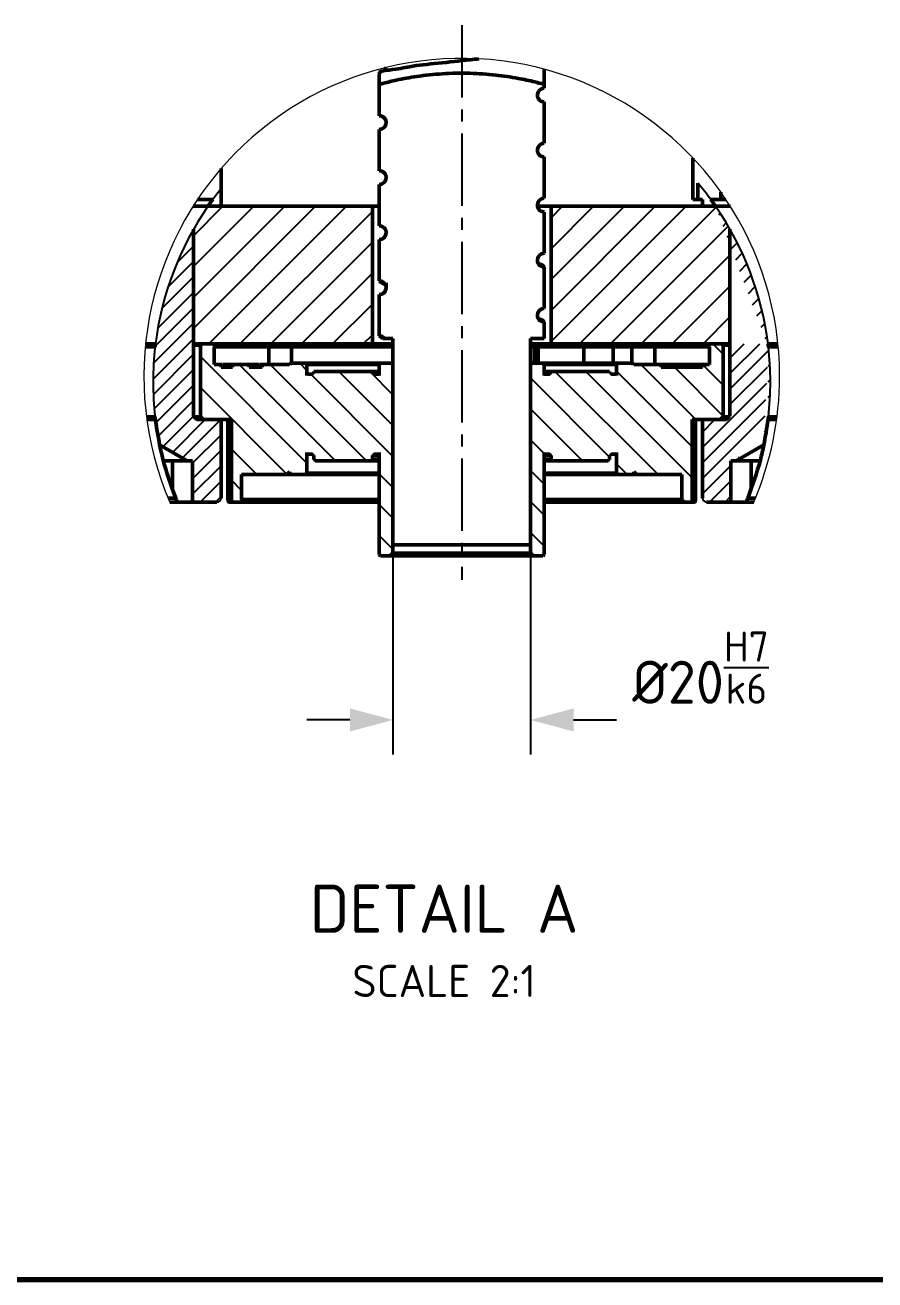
# Model space of a CAD drawing. Header units: millimetres. Extents: x 55 to 11032, y -227 to 3957.
# Drawn here: x 2139.4 to 2263, y 1688 to 1870.3 of the extents above; entities that cross this region are included whole.
import ezdxf

# ---------------------------------------------------------------- set-up
doc = ezdxf.new("R2010")
doc.units = ezdxf.units.MM
doc.header["$LTSCALE"] = 0.7
doc.header["$PDMODE"] = 35
doc.header["$PDSIZE"] = -4
doc.linetypes.add('CENTER2', pattern=[1.125, 0.75, -0.125, 0.125, -0.125])
doc.layers.get('0').update_dxf_attribs({"color": 255})
for name, color, linetype, lineweight in [('AM_5', 10, 'Continuous', 25), ('CON', 7, 'Continuous', 50), ('DIM', 94, 'Continuous', 25), ('KHUNGBV', 5, 'Continuous', 70)]:
    doc.layers.add(name, color=color, linetype=linetype, lineweight=lineweight)
doc.styles.add('TCVN-7284', font='tcvn+7284-2003r.ttf')
doc.dimstyles.new('TCVN_ISO-25_RadiusDia', dxfattribs={"dimtxt": 2.5, "dimasz": 2.5, "dimexe": 2, "dimexo": 0, "dimgap": 1, "dimtad": 1, "dimtoh": 1, "dimtxsty": 'TCVN-7284', "dimblk": 'Arrow', "dimcen": 0, "dimclrd": 256, "dimclre": 256, "dimclrt": 256, "dimadec": 0, "dimazin": 0, "dimtfac": 1, "dimtofl": 0, "dimtmove": 1, "dimatfit": 0, "dimldrblk": 'Arrow', "dimfxl": 1, "dimlwd": -1, "dimlwe": -1, "dimarcsym": 0})
pattern_1 = [(45, (-219.6599656434141, 1472.981467478594), (-1.122532015133644, 1.122532015133644), [])]

# ---------------------------------------------------------------- blocks, each defined once
blk = doc.blocks.new('dfhjd')
at = {"layer": 'KHUNGBV', "color": 9, "ltscale": 5}
blk.add_line((7718.436267784637, 2639.714285522376), (6559.436267784637, 2639.714285522376), dxfattribs=at)
blk = doc.blocks.new('Arrow')
at = {"layer": 'DIM'}
blk.add_solid([(-1, 0.2679491924311264), (-1, -0.2679491924311151), (0, 0)], dxfattribs=at)
blk = doc.blocks.new('*D771')
at = {"layer": 'Defpoints', "color": 0, "ltscale": 0.2, "transparency": 16777216}
for p in [(2192.90166046317, 1794.808800865703), (2212.901660947458, 1794.808800865703), (2212.901660947458, 1769.360956755628)]:
    blk.add_point(p, dxfattribs=at)
at = {"layer": 'DIM', "ltscale": 0.2, "transparency": 16777216}
for p, q in [((2192.90166046317, 1794.808800865703), (2192.90166046317, 1764.360956755628)), ((2212.901660947458, 1794.808800865703), (2212.901660947458, 1764.360956755628)), ((2186.65166046317, 1769.360956755628), (2180.40166046317, 1769.360956755628)), ((2219.151660947458, 1769.360956755628), (2225.401660947458, 1769.360956755628))]:
    blk.add_line(p, q, dxfattribs=at)
at = {"layer": 'DIM', "ltscale": 0.2, "transparency": 16777216, "xscale": 6.25, "yscale": 6.25, "zscale": 6.25}
blk.add_blockref('Arrow', (2192.90166046317, 1769.360956755628), dxfattribs=at)
at = {"layer": 'DIM', "ltscale": 0.2, "transparency": 16777216, "xscale": 6.25, "yscale": 6.25, "zscale": 6.25, "rotation": 180}
blk.add_blockref('Arrow', (2212.901660947458, 1769.360956755628), dxfattribs=at)
at = {"layer": 'DIM', "ltscale": 0.2, "transparency": 16777216, "insert": (2237.620410947458, 1776.965123422294), "char_height": 6.25, "attachment_point": 5, "style": 'TCVN-7284'}
blk.add_mtext('%%c20{\\H0.7x;\\SH7/k6;}', dxfattribs=at)
blk = doc.blocks.new('*U833')
at = {"layer": 'AM_5', "color": 0, "linetype": 'CENTER2', "ltscale": 20, "transparency": 16777216}
blk.add_line((0, 36.33976163933744), (0, -44.28598889448062), dxfattribs=at)

msp = doc.modelspace()

# ---------------------------------------------------------------- hatches: boundary and pattern name
h = msp.add_hatch()
h.set_pattern_fill('ANSI31', color=256)
h.set_pattern_definition([(45, (31.79039854167195, 1463.259402605847), (-2.245064030267288, 2.245064030267288), [])])
h.paths.add_polyline_path([(2189.901660669924, 1824.008788515621), (2189.901660669924, 1844.008799244457), (2165.992015747682, 1844.008799244457, 0.02189043206382208), (2163.901660366313, 1840.683821074829), (2163.901660366313, 1824.008788515621)])
h.paths.add_polyline_path([(2215.901661439196, 1844.008799244457), (2215.901661439196, 1824.008788515621), (2241.901661975638, 1824.008788515621), (2241.901661975638, 1840.683817365468, 0.02189043947408267), (2239.811304731623, 1844.008799244457)])
h = msp.add_hatch()
h.set_pattern_fill('ANSI31', color=256, scale=0.5)
h.set_pattern_definition(pattern_1)
edge = h.paths.add_edge_path()
edge.add_line((2241.901661975638, 1840.683813740307), (2241.901661975638, 1824.008788515621))
edge.add_arc((2202.90168828887, 1818.484800574626), 44.8753194311605, 7.070835541071244, 34.66490720654257)
edge.add_spline(control_points=[(2247.483510298983, 1823.608811546856), (2247.478834001854, 1823.649226280601), (2247.46992727609, 1823.726202345287), (2247.4573139331, 1823.832093284411), (2247.446997960672, 1823.917253193621), (2247.440073366544, 1823.973614286176), (2247.436677870935, 1824.001039995936), (2247.435718549744, 1824.008788515621)], knot_values=[0, 0, 0, 0, 0.3029939812751199, 0.5770985514624857, 0.7941894110816983, 0.9418528302944248, 1, 1, 1, 1], degree=3, periodic=0)
edge.add_arc((2202.901436052055, 1818.484781657355), 44.8755727146412, 353.5052239926261, 366.5565070410307)
edge.add_line((2241.901661975638, 1813.508804489666), (2241.901661975638, 1840.683813740307))
edge.add_arc((2241.401655137447, 1813.508817765301), 0.5000068383676789, 270.0006674766566, 359.998478745059)
edge.add_line((2237.901661319987, 1813.008810926967), (2241.401660962359, 1813.008810926967))
edge.add_line((2237.901661319987, 1801.608796764904), (2237.901661319987, 1813.008810926967))
edge.add_spline(control_points=[(2246.8121351129, 1809.315000716525), (2247.053458528166, 1810.538070164768), (2247.247552007388, 1811.773440545868), (2247.441645486609, 1813.008810926967)], knot_values=[0.6830263977453289, 0.6830263977453289, 0.6830263977453289, 0.6830263977453289, 1, 1, 1, 1], degree=3, periodic=0)
edge.add_spline(control_points=[(2247.441645486609, 1813.008810926967), (2247.4426562082, 1813.017026290711), (2247.446715694147, 1813.050022670697), (2247.455093947244, 1813.119098990586), (2247.467188623396, 1813.220240474194), (2247.478915105568, 1813.320569974729), (2247.486264438851, 1813.384825982772), (2247.489005102173, 1813.408787895733)], knot_values=[0, 0, 0, 0, 0.0616524741845849, 0.2476224460538092, 0.5182767732971815, 0.8203590546504901, 1, 1, 1, 1], degree=3, periodic=0)
edge.add_line((2242.817662431256, 1807.00879876762), (2246.832612676875, 1809.326823402935))
edge.add_line((2242.031164242283, 1807.00879876762), (2242.817662431256, 1807.00879876762))
edge.add_line((2242.031164242283, 1807.00879876762), (2242.031164242283, 1801.008786608272))
edge.add_line((2242.031164242283, 1801.008786608272), (2238.501660300748, 1801.008786608272))
edge.add_arc((2238.501677157327, 1801.608802445402), 0.6000158373668392, 180.0005424333405, 269.9983903577307)
h = msp.add_hatch()
h.set_pattern_fill('ANSI31', color=256, scale=0.5)
h.set_pattern_definition(pattern_1)
edge = h.paths.add_edge_path()
edge.add_arc((2202.901603639879, 1818.484815606232), 44.87528739892539, 150.3512041976304, 172.929178725043)
edge.add_spline(control_points=[(2158.367603792206, 1824.008788515621), (2158.366585878502, 1824.000573121232), (2158.362499890074, 1823.967595859754), (2158.35403966591, 1823.898560932416), (2158.341854314203, 1823.797487556301), (2158.330007782888, 1823.697139136887), (2158.32258466642, 1823.632843045333), (2158.319810180322, 1823.608811546856)], knot_values=[0, 0, 0, 0, 0.06165142368612423, 0.247473830612394, 0.517978775879334, 0.8198383131227432, 1, 1, 1, 1], degree=3, periodic=0)
edge.add_arc((2202.901885355784, 1818.484789799073), 44.87557270745658, 173.4435034214543, 186.4947864706359)
edge.add_spline(control_points=[(2158.314317239777, 1813.408787895733), (2158.318951272103, 1813.368373255319), (2158.327777465255, 1813.291397654507), (2158.340272497613, 1813.185496239666), (2158.350499951889, 1813.100316902371), (2158.357353781827, 1813.043954624381), (2158.360724694781, 1813.016539543644), (2158.361674992696, 1813.008810926967)], knot_values=[0, 0, 0, 0, 0.3029958464963357, 0.5770999590557725, 0.7942642181205833, 0.9420007911005143, 1, 1, 1, 1], degree=3, periodic=0)
edge.add_spline(control_points=[(2158.361674992696, 1813.008810926967), (2158.554819622777, 1811.7737341124), (2158.747964252857, 1810.538657297833), (2158.989335894147, 1809.316068511152)], knot_values=[0, 0, 0, 0, 0.3168846186463718, 0.3168846186463718, 0.3168846186463718, 0.3168846186463718], degree=3, periodic=0)
edge.add_line((2158.989335894151, 1809.316068511132), (2162.985659910695, 1807.00879876762))
edge.add_line((2162.985659910695, 1807.00879876762), (2163.772158099667, 1807.00879876762))
edge.add_line((2163.772158099667, 1807.00879876762), (2163.772158099667, 1801.008786608272))
edge.add_line((2163.772158099667, 1801.008786608272), (2167.301660178564, 1801.008786608272))
edge.add_arc((2167.301645184708, 1801.608802445367), 0.6000158372823367, 270.0014317699855, 360)
edge.add_line((2167.901661021991, 1801.608802445367), (2167.901661021964, 1813.008810926967))
edge.add_line((2167.901661021964, 1813.008810926967), (2165.301659850732, 1813.008810926967))
edge.add_line((2165.301659850732, 1813.008810926967), (2164.401664024667, 1813.00881092696))
edge.add_arc((2164.401664024667, 1813.508814585417), 0.5000036584565946, 180.0011568771552, 270, ccw=False)
edge.add_line((2163.901660366313, 1813.508804489685), (2163.901660366313, 1840.683821074829))
h = msp.add_hatch()
h.set_pattern_fill('ANSI31', color=256, angle=90)
h.set_pattern_definition([(135, (31.79039854167195, 1463.259402605847), (-2.245064030267288, -2.245064030267288), [])])
h.paths.add_polyline_path([(2192.90166046317, 1821.008797337108), (2192.701660802917, 1821.208800722652), (2191.10166049409, 1821.208800722652), (2190.901660601006, 1821.008797337108), (2190.901660601006, 1819.408800055089, 0.4142183374921292), (2190.701617571498, 1819.608803440624), (2190.101660563007, 1819.608803440624, -0.4142084478275023), (2189.901660669924, 1819.808741464226), (2189.901660669924, 1820.008810211712), (2181.401660440818, 1820.008810211712), (2181.401660440818, 1819.808806826168, -0.4142190161999105), (2181.201719488877, 1819.608803440624), (2180.601660400708, 1819.608803440624, 0.4142080962822187), (2180.401660742567, 1819.408764472645), (2180.401660742567, 1821.008797337108), (2180.201660616652, 1821.208800722652), (2178.1016604587, 1821.208800722652), (2177.960239125744, 1821.067388702923, -0.1989255117900897), (2177.818817793876, 1821.008797337108), (2173.901660142795, 1821.008797337108), (2173.901660142795, 1820.608790566021), (2172.002581654445, 1820.608790566021), (2172.002581654445, 1821.008797337108), (2169.594984276549, 1821.008797337108), (2169.594984276549, 1820.608790566021), (2167.901661021964, 1820.608790566021), (2167.901661021964, 1821.008797337108), (2166.901660858051, 1821.008797337108), (2166.901660858051, 1823.608811546832, 0.4142100417099323), (2166.501659674831, 1824.008788515621), (2165.101660190479, 1824.008788515621), (2164.901660530225, 1823.808785130077), (2164.901660530225, 1813.408787895733), (2165.301659850732, 1813.008810926967), (2169.40166033651, 1813.008810926967), (2169.40166033651, 1801.008786608272), (2170.501660330548, 1801.008786608272, 0.4142081068590813), (2170.901659651057, 1801.40886455445), (2170.901659651057, 1805.008794714504), (2177.501660546617, 1805.008794714504), (2177.901660798446, 1805.408801485592), (2177.901660798446, 1805.008794714504), (2180.201660616652, 1805.008794714504), (2180.401660742567, 1805.208798100048), (2180.401660742567, 1808.208789283672, 0.4142190284818068), (2180.601703443796, 1808.008785893017), (2181.201660780568, 1808.008785893017, -0.4142565595256209), (2181.401660440846, 1807.80881559038), (2181.401660440818, 1807.208802153164, 0.4142183359472527), (2181.60170426443, 1807.00879876762), (2189.701660544011, 1807.00879876762, 0.4142087888025038), (2189.901660669924, 1807.208839330948), (2189.901660669903, 1807.808815192964, -0.4141708064983426), (2190.101602180384, 1808.008785893017), (2190.70166047615, 1808.008785893017, 0.4142087872413858), (2190.901660601006, 1808.208825661181), (2190.901660601006, 1793.408806969219), (2191.10166049409, 1793.208803583675), (2192.501660677002, 1793.208803583675), (2192.90166046317, 1793.608810354763)])
h.paths.add_polyline_path([(2240.90165994908, 1823.808785130077), (2240.701660288827, 1824.008788515621), (2239.301651101128, 1824.008788515698, 0.4142241883730586), (2238.901659621255, 1823.608782524152), (2238.901659621255, 1821.008797337108), (2237.901661319987, 1821.008797337108), (2237.901661319987, 1820.608790566021), (2231.90166033651, 1820.608790566021), (2231.90166033651, 1821.008797337108), (2227.984523447285, 1821.008797337108, -0.1988764467761281), (2227.843125813215, 1821.06734610928), (2227.701660020606, 1821.208800722652), (2225.601661725299, 1821.208800722652), (2225.401662065045, 1821.008797337108), (2225.401662065045, 1819.408800055088, 0.4142190178911073), (2225.201613004499, 1819.608803440624), (2224.601659698742, 1819.608803440624, -0.414208106821982), (2224.401660038487, 1819.808747026308), (2224.401660038487, 1820.008810211712), (2215.901661439196, 1820.008810211712), (2215.901661439196, 1819.808806829194, -0.4142162945553301), (2215.70171599102, 1819.608803440624), (2215.101660935538, 1819.608803440624, 0.41420810677134), (2214.901661275283, 1819.408764467595), (2214.901661275283, 1821.008797337108), (2214.701659752385, 1821.208800722652), (2213.101660607711, 1821.208800722652), (2212.901660947458, 1821.008797337108), (2212.901660947458, 1794.808800865703), (2212.901660947458, 1793.608810354763), (2213.301660267965, 1793.208803583675), (2214.701659752385, 1793.208803583675), (2214.901661275283, 1793.408806969219), (2214.901661275283, 1808.208789278545, 0.4142190178910699), (2215.101703974406, 1808.008785893017), (2215.701659913867, 1808.008785893017, -0.4142546340522721), (2215.901661439196, 1807.808812411024), (2215.901661439196, 1807.208802153148, 0.4142190178910802), (2216.101704138319, 1807.00879876762), (2224.201660378236, 1807.00879876762, 0.4142081067488175), (2224.401660038487, 1807.208831379526), (2224.401660038487, 1807.808812411203, -0.4141752209708285), (2224.601607343984, 1808.008785893017), (2225.20166240479, 1808.008785893017, 0.4142081067771033), (2225.401662065045, 1808.208831227361), (2225.401662065045, 1805.208798100048), (2225.601661725299, 1805.008794714504), (2227.901659680859, 1805.008794714504), (2227.901659680859, 1805.408801485592), (2228.301659001366, 1805.008794714504), (2234.901658965603, 1805.008794714504), (2234.901658965603, 1801.408793375035, 0.4142162869479342), (2235.301753359882, 1801.008786608272), (2236.40166200544, 1801.008786608272), (2236.40166200544, 1813.008810926967), (2240.501660628573, 1813.008810926967), (2240.90165994908, 1813.408787895733)])

# ---------------------------------------------------------------- linework, layer by layer
at = {"color": 7, "linetype": 'Continuous', "lineweight": 25, "flags": 128}
for points in [[(2167.901661021964, 1846.570323754841), (2167.294246850864, 1845.796119023853), (2166.703955976621, 1845.008801271015)], [(2174.686966238872, 1824.008788515621), (2174.719060546116, 1824.001099516445), (2174.749920850948, 1823.978360344463), (2174.778361579732, 1823.94137566238), (2174.803290291087, 1823.891635586315), (2174.823748654083, 1823.831017662578), (2174.838951563791, 1823.761876274639), (2174.848312286989, 1823.686834026867), (2174.851473195807, 1823.608811546856)], [(2230.951849146144, 1823.608811546856), (2230.955008192317, 1823.686834026867), (2230.964369846837, 1823.761876274639), (2230.979572756545, 1823.831017662578), (2231.000032050864, 1823.891635586315), (2231.024957968251, 1823.94137566238), (2231.05340055968, 1823.978360344463), (2231.084260864512, 1824.001099516445), (2231.116354240433, 1824.008788515621)]]:
    msp.add_lwpolyline(points, dxfattribs=at)
at = {"color": 7, "linetype": 'Continuous', "lineweight": 18}
for centre, radius, start, end in [((2202.901660179395, 1819.303007745983), 46.21782625531971, 359.9999926419604, 203.3175047133005), ((2202.901742402345, 1819.302990500546), 46.21774403237036, 336.6824746317404, 1.402098097870122e-05)]:
    msp.add_arc(centre, radius, start, end, dxfattribs=at)
at = {"color": 7, "linetype": 'Continuous', "lineweight": 25}
for centre, radius, start, end in [((2202.901747990956, 1818.484760983343), 44.8752955902485, 36.23234124681695, 40.11180319229332), ((2202.901603639879, 1818.484815606232), 44.87528739892544, 145.3350878453374, 172.9291787250399), ((2202.90168828887, 1818.484800574626), 44.8753194311605, 7.070835541071244, 34.66490720654257), ((2166.501669378108, 1823.608797035532), 0.3999914802061241, 0.002078638205289233, 90.00138991196957), ((2177.790653069903, 1823.640796131848), 0.3700262994659803, 355.0412402951673, 83.9898274611073), ((2228.012668386333, 1823.640795416299), 0.3700272108900335, 96.01045479161431, 184.958636246882), ((2239.301651101128, 1823.608797035561), 0.3999914801365066, 89.99887688802193, 179.9979213659375), ((2202.901885355783, 1818.484789799073), 44.87557270745646, 173.4435034214553, 186.4947864706679), ((2202.901436052055, 1818.484781657355), 44.8755727146412, 353.5052239926261, 6.556507041030699), ((2177.818807483246, 1821.208791459243), 0.1999941224002816, 270.0029535532243, 315.0058516788122), ((2227.984513066904, 1821.208787134094), 0.1999897972547299, 224.9936349850306, 269.9970260864055), ((2180.601681922252, 1819.408782261306), 0.2000211804761165, 90.0061642101205, 179.9949029988915), ((2181.201690134139, 1819.808773747884), 0.1999703094150718, 269.9915895718196, 0.009477637174065388), ((2190.101631373959, 1819.808774145199), 0.1999707067053505, 179.9906362205572, 270.0083632716725), ((2190.701639023824, 1819.408781863765), 0.2000215780094902, 0.005210865769424772, 89.9938553274817), ((2215.101682454968, 1819.408782261306), 0.2000211804758906, 90.0061642100684, 179.9949029988915), ((2215.701687953659, 1819.808776926431), 0.1999734877731695, 269.9919668227878, 0.008566779102660049), ((2224.601633523594, 1819.808776926253), 0.1999734873423163, 179.9914331697512, 270.0074996213097), ((2225.201637704645, 1819.40877908065), 0.2000243614996345, 0.006008000000772, 89.9929247911418), ((2164.401664024667, 1813.508814585417), 0.5000036584565951, 180.0011568793928, 269.9996968988653), ((2241.401655137447, 1813.508817765301), 0.5000068383676789, 270.0006674766566, 359.998478745059), ((2180.601681922252, 1808.208807072335), 0.2000211804761165, 180.0050970011085, 269.9938357898795), ((2181.201690136054, 1807.80881559038), 0.1999703047912682, 359.9990600421146, 90.00841097705714), ((2190.101631372086, 1807.808815192964), 0.1999707021828754, 89.99163619159236, 180.0008260881703), ((2190.701639023824, 1808.208807469876), 0.2000215780094902, 270.0061446725184, 359.9947891342306), ((2215.101682454968, 1808.208807072335), 0.2000211804760043, 180.0050970011606, 269.9938357899316), ((2215.701687955238, 1807.808812411024), 0.1999734839582999, 359.9999709961356, 90.00803362984146), ((2224.601633522014, 1807.808812411203), 0.1999734835271995, 89.99249992590471, 180.0000290550105), ((2225.201637704645, 1808.208810252991), 0.2000243614996345, 270.0070752088582, 359.9939919999993), ((2181.601682415584, 1807.208820742056), 0.2000219756298946, 180.0053247404355, 269.9937414528415), ((2189.701638695158, 1807.208820742056), 0.2000219756298946, 270.0062585471584, 359.9946752595645), ((2216.101682618881, 1807.208819946938), 0.2000211804760043, 180.0050970011606, 269.9938357899316), ((2224.201642039417, 1807.208816766383), 0.2000179996039626, 270.0052532111499, 359.9958139977304), ((2167.301645184708, 1801.608802445367), 0.6000158372824411, 270.0014317693638, 359.9994575699945), ((2170.501617291688, 1801.408828966909), 0.400042360951838, 270.0061642100684, 359.9949029988654), ((2235.301707685647, 1801.408835327908), 0.4000487222434712, 180.0060079551599, 269.9934584429259), ((2238.501677157327, 1801.608802445402), 0.6000158373668392, 180.0005424333405, 269.9983903577307)]:
    msp.add_arc(centre, radius, start, end, dxfattribs=at)
at = {"layer": 'CON', "color": 7, "linetype": 'Continuous'}
for p, q in [((2214.901661275283, 1861.725937177235), (2214.901661275283, 1863.935824085766)), ((2190.901660601006, 1863.181214381748), (2190.901660601006, 1861.725937177235)), ((2190.901660601006, 1861.725937177235), (2190.901660601006, 1857.179980327183)), ((2214.901661275283, 1861.179973532253), (2214.901661275283, 1861.725937177235)), ((2214.901661275283, 1853.179972220951), (2214.901661275283, 1859.179984380298)), ((2190.901660601006, 1855.179976274067), (2190.901660601006, 1849.17997901588)), ((2214.901661275283, 1845.17998581081), (2214.901661275283, 1851.179983068996)), ((2167.901661021964, 1846.570323754841), (2167.901661021964, 1849.487240959698)), ((2236.511256320731, 1845.008801271015), (2236.511256320731, 1851.02812533527)), ((2167.901661021964, 1845.008801271015), (2167.901661021964, 1846.570323754841)), ((2190.901660601006, 1847.179974962765), (2190.901660601006, 1841.179977704578)), ((2237.221866621033, 1845.008801271015), (2237.221866621033, 1847.397069980198)), ((2240.565109772936, 1845.008801271015), (2240.565109772936, 1846.090178538853)), ((2163.841303212897, 1844.008799244457), (2165.992015747682, 1844.008799244457)), ((2164.492027609007, 1845.008801271015), (2166.703955976621, 1845.008801271015)), ((2165.992015747682, 1844.008799244457), (2166.703955976621, 1845.008801271015)), ((2167.901661021964, 1844.008799244457), (2165.992015747682, 1844.008799244457)), ((2189.901660669924, 1844.008799244457), (2165.992015747682, 1844.008799244457)), ((2167.901661021964, 1844.008799244457), (2167.901661021964, 1845.008801271015)), ((2189.901660669924, 1844.008799244457), (2189.901660669924, 1824.008788515621)), ((2190.901660601006, 1844.008799244457), (2189.901660669924, 1844.008799244457)), ((2215.901661439196, 1844.008799244457), (2214.106756968753, 1844.008799244457)), ((2215.901661439196, 1824.008788515621), (2215.901661439196, 1844.008799244457)), ((2239.811304731623, 1844.008799244457), (2215.901661439196, 1844.008799244457)), ((2236.511256320731, 1845.008801271015), (2237.221866621033, 1845.008801271015)), ((2237.901661319987, 1845.008801271015), (2237.221866621033, 1845.008801271015)), ((2237.901661319987, 1845.008801271015), (2237.901661319987, 1844.008799244457)), ((2239.811304731623, 1844.008799244457), (2237.901661319987, 1844.008799244457)), ((2239.099364502684, 1845.008801271015), (2239.811304731623, 1844.008799244457)), ((2239.099364502684, 1845.008801271015), (2240.565109772936, 1845.008801271015)), ((2239.811304731623, 1844.008799244457), (2241.962019129054, 1844.008799244457)), ((2240.565109772936, 1845.008801271015), (2241.311292870299, 1845.008801271015)), ((2214.901661275283, 1837.179984499508), (2214.901661275283, 1843.179981757694)), ((2163.901660366313, 1840.683813740307), (2163.901660366313, 1813.508804489666)), ((2163.901660366313, 1824.008788515621), (2163.901660366313, 1840.683813740307)), ((2241.901661975638, 1813.508804489666), (2241.901661975638, 1840.683813740307)), ((2241.901661975638, 1840.683813740307), (2241.901661975638, 1824.008788515621)), ((2190.901660601006, 1839.179973651462), (2190.901660601006, 1833.179976393276)), ((2214.901661275283, 1829.179968287044), (2214.901661275283, 1835.179980446392)), ((2190.901660601006, 1831.17997234016), (2190.901660601006, 1825.179989983135)), ((2214.901661275283, 1824.808802057796), (2214.901661275283, 1827.179994036251)), ((2156.924022136585, 1824.008788515621), (2158.367603792206, 1824.008788515621)), ((2189.901660669924, 1824.008788515621), (2163.901660366313, 1824.008788515621)), ((2164.901660530225, 1823.808785130077), (2163.901660366313, 1823.808785130077)), ((2164.901660530225, 1823.808785130077), (2165.101660190479, 1824.008788515621)), ((2164.901660530225, 1813.408787895733), (2164.901660530225, 1823.808785130077)), ((2166.501659674899, 1824.008788515621), (2165.101660190479, 1824.008788515621)), ((2192.90166046317, 1824.008788515621), (2189.901660669924, 1824.008788515621)), ((2191.406826030792, 1824.808802057796), (2190.901660601006, 1825.179989983135)), ((2191.679211806835, 1824.808802057796), (2191.406826030792, 1824.808802057796)), ((2192.90166046317, 1824.808802057796), (2191.679211806835, 1824.808802057796)), ((2192.90166046317, 1824.808802057796), (2192.90166046317, 1794.808800865703)), ((2214.901661275283, 1824.808802057796), (2212.901660947458, 1824.808802057796)), ((2212.901660947458, 1794.808800865703), (2212.901660947458, 1824.808802057796)), ((2215.901661439196, 1824.008788515621), (2212.901660947458, 1824.008788515621)), ((2241.901661975638, 1824.008788515621), (2215.901661439196, 1824.008788515621)), ((2240.701660288827, 1824.008788515621), (2239.301658941762, 1824.008788515621)), ((2240.701660288827, 1824.008788515621), (2240.90165994908, 1823.808785130077)), ((2241.901661975638, 1823.808785130077), (2240.90165994908, 1823.808785130077)), ((2240.90165994908, 1823.808785130077), (2240.90165994908, 1813.408787895733)), ((2247.435718549744, 1824.008788515621), (2248.879298342721, 1824.008788515621)), ((2158.319810180322, 1823.608811546856), (2156.884841395871, 1823.608811546856)), ((2166.901660858051, 1821.008797337108), (2166.901660858051, 1823.608811546856)), ((2174.851473195807, 1821.008797337108), (2174.851473195807, 1823.608811546856)), ((2178.159294424907, 1823.608811546856), (2174.851473195807, 1823.608811546856)), ((2213.469130693332, 1821.208800722652), (2213.469130693332, 1823.608811546856)), ((2214.001552908079, 1823.608811546856), (2213.469130693332, 1823.608811546856)), ((2220.637101454989, 1823.608811546856), (2214.001552908079, 1823.608811546856)), ((2214.001552908079, 1821.208800722652), (2214.001552908079, 1823.608811546856)), ((2224.936768187539, 1823.608811546856), (2220.637101454989, 1823.608811546856)), ((2220.637101454989, 1821.208800722652), (2220.637101454989, 1823.608811546856)), ((2227.644026054398, 1823.608811546856), (2224.936768187539, 1823.608811546856)), ((2224.936768187539, 1821.208800722652), (2224.936768187539, 1823.608811546856)), ((2230.951849146144, 1823.608811546856), (2227.644026054398, 1823.608811546856)), ((2230.951849146144, 1821.008797337108), (2230.951849146144, 1823.608811546856)), ((2238.901659621255, 1823.608811546856), (2238.901659621255, 1821.008797337108)), ((2248.91848094608, 1823.608811546856), (2247.483510298983, 1823.608811546856)), ((2166.901660858051, 1821.008797337108), (2167.901661021964, 1821.008797337108)), ((2167.901661021964, 1820.608790566021), (2167.901661021964, 1821.008797337108)), ((2168.058667106883, 1821.008797337108), (2167.901661021964, 1821.008797337108)), ((2169.594984276549, 1820.608790566021), (2167.901661021964, 1820.608790566021)), ((2168.173456339494, 1821.008797337108), (2168.173456339494, 1820.608790566021)), ((2169.594984276549, 1821.008797337108), (2168.173456339494, 1821.008797337108)), ((2169.594984276549, 1820.608790566021), (2169.594984276549, 1821.008797337108)), ((2169.594984276549, 1821.008797337108), (2172.002581654445, 1821.008797337108)), ((2172.002581654445, 1821.008797337108), (2172.002581654445, 1820.608790566021)), ((2173.429866096334, 1821.008797337108), (2172.002581654445, 1821.008797337108)), ((2173.901660142795, 1820.608790566021), (2172.002581654445, 1820.608790566021)), ((2173.429866096334, 1821.008797337108), (2173.429866096334, 1820.608790566021)), ((2173.901660142795, 1821.008797337108), (2173.544745667235, 1821.008797337108)), ((2173.901660142795, 1821.008797337108), (2173.901660142795, 1820.608790566021)), ((2173.901660142795, 1821.008797337108), (2177.818817792789, 1821.008797337108)), ((2177.960239125744, 1821.067388702923), (2178.1016604587, 1821.208800722652)), ((2178.1016604587, 1821.208800722652), (2180.201660616652, 1821.208800722652)), ((2180.201660616652, 1821.208800722652), (2180.401660742567, 1821.008797337108)), ((2180.201660616652, 1821.208800722652), (2191.10166049409, 1821.208800722652)), ((2180.401660742567, 1821.008797337108), (2180.401660742567, 1819.40880005508)), ((2190.901660601006, 1821.008797337108), (2180.401660742567, 1821.008797337108)), ((2190.901660601006, 1821.008797337108), (2191.10166049409, 1821.208800722652)), ((2190.901660601006, 1819.40880005508), (2190.901660601006, 1821.008797337108)), ((2191.10166049409, 1821.208800722652), (2192.701660802917, 1821.208800722652)), ((2192.701660802917, 1821.208800722652), (2192.90166046317, 1821.008797337108)), ((2192.701660802917, 1821.208800722652), (2192.90166046317, 1821.208800722652)), ((2192.90166046317, 1793.608810354763), (2192.90166046317, 1821.008797337108)), ((2212.901660947458, 1821.008797337108), (2213.101660607711, 1821.208800722652)), ((2212.901660947458, 1821.208800722652), (2213.101660607711, 1821.208800722652)), ((2212.901660947458, 1821.008797337108), (2212.901660947458, 1793.608810354763)), ((2213.101660607711, 1821.208800722652), (2214.701659752385, 1821.208800722652)), ((2214.701659752385, 1821.208800722652), (2214.901661275283, 1821.008797337108)), ((2214.701659752385, 1821.208800722652), (2225.601661725299, 1821.208800722652)), ((2214.901661275283, 1821.008797337108), (2214.901661275283, 1819.40880005508)), ((2225.401662065045, 1821.008797337108), (2214.901661275283, 1821.008797337108)), ((2225.401662065045, 1821.008797337108), (2225.601661725299, 1821.208800722652)), ((2225.401662065045, 1819.40880005508), (2225.401662065045, 1821.008797337108)), ((2225.601661725299, 1821.208800722652), (2227.701660020606, 1821.208800722652)), ((2227.701660020606, 1821.208800722652), (2227.843083216206, 1821.067388702923)), ((2227.984502686516, 1821.008797337108), (2231.90166033651, 1821.008797337108)), ((2231.90166033651, 1820.608790566021), (2231.90166033651, 1821.008797337108)), ((2237.901661319987, 1821.008797337108), (2231.90166033651, 1821.008797337108)), ((2237.901661319987, 1820.608790566021), (2231.90166033651, 1820.608790566021)), ((2237.901661319987, 1821.008797337108), (2237.901661319987, 1820.608790566021)), ((2237.901661319987, 1821.008797337108), (2238.901659621255, 1821.008797337108)), ((2180.60166040282, 1819.608803440624), (2181.201660780565, 1819.608803440624)), ((2181.401660440818, 1819.808806826168), (2181.401660440818, 1820.008810211712)), ((2181.401660440818, 1820.008810211712), (2189.901660669924, 1820.008810211712)), ((2189.901660669924, 1819.808806826168), (2189.901660669924, 1820.008810211712)), ((2190.901660601006, 1820.008810211712), (2189.901660669924, 1820.008810211712)), ((2190.101660563008, 1819.608803440624), (2190.701660475091, 1819.608803440624)), ((2190.701660475091, 1819.608803440624), (2190.901660601006, 1819.608803440624)), ((2215.901661439196, 1820.008810211712), (2214.901661275283, 1820.008810211712)), ((2214.901661275283, 1819.608803440624), (2215.101660935537, 1819.608803440624)), ((2215.101660935537, 1819.608803440624), (2215.701659916298, 1819.608803440624)), ((2215.901661439196, 1820.008810211712), (2215.901661439196, 1819.808806826168)), ((2215.901661439196, 1820.008810211712), (2224.401660038487, 1820.008810211712)), ((2224.401660038487, 1820.008810211712), (2224.401660038487, 1819.808806826168)), ((2224.601659698741, 1819.608803440624), (2225.201662404791, 1819.608803440624)), ((2157.061222715632, 1813.408787895733), (2158.314317239777, 1813.408787895733)), ((2158.361674992696, 1813.008810926967), (2157.11442917432, 1813.008810926967)), ((2163.911763353602, 1813.408787895733), (2164.901660530225, 1813.408787895733)), ((2164.401661379592, 1813.008810926967), (2167.901661021964, 1813.008810926967)), ((2165.301659850732, 1813.008810926967), (2164.901660530225, 1813.408787895733)), ((2169.40166033651, 1813.008810926967), (2165.301659850732, 1813.008810926967)), ((2167.901661021964, 1813.008810926967), (2167.901661021964, 1801.608796764904)), ((2168.912451489226, 1801.40879337936), (2168.912451489226, 1813.008810926967)), ((2169.40166033651, 1813.008810926967), (2169.40166033651, 1801.008786608272)), ((2236.40166200544, 1801.008786608272), (2236.40166200544, 1813.008810926967)), ((2240.501660628573, 1813.008810926967), (2236.40166200544, 1813.008810926967)), ((2236.890870852725, 1813.008810926967), (2236.890870852725, 1801.40879337936)), ((2237.901661319987, 1801.608796764904), (2237.901661319987, 1813.008810926967)), ((2237.901661319987, 1813.008810926967), (2241.401660962359, 1813.008810926967)), ((2240.90165994908, 1813.408787895733), (2240.501660628573, 1813.008810926967)), ((2240.90165994908, 1813.408787895733), (2241.891558988349, 1813.408787895733)), ((2248.688891304986, 1813.008810926967), (2247.441645486609, 1813.008810926967)), ((2247.489005102173, 1813.408787895733), (2248.742099626319, 1813.408787895733)), ((2158.970707802431, 1809.326823402935), (2162.985659910695, 1807.00879876762)), ((2242.817662431256, 1807.00879876762), (2246.832612676875, 1809.326823402935)), ((2180.401660742567, 1808.208789278561), (2180.401660742567, 1805.208798100048)), ((2181.201660780565, 1808.008785893017), (2180.60166040282, 1808.008785893017)), ((2181.401660440818, 1807.208802153164), (2181.401660440818, 1807.808812309795)), ((2189.901660669924, 1807.208802153164), (2189.901660669924, 1807.808812309795)), ((2190.701660475091, 1808.008785893017), (2190.101660563008, 1808.008785893017)), ((2190.901660601006, 1808.008785893017), (2190.701660475091, 1808.008785893017)), ((2190.901660601006, 1793.408806969219), (2190.901660601006, 1808.208789278561)), ((2214.901661275283, 1808.208789278561), (2214.901661275283, 1793.408806969219)), ((2215.101660935537, 1808.008785893017), (2214.901661275283, 1808.008785893017)), ((2215.701659916298, 1808.008785893017), (2215.101660935537, 1808.008785893017)), ((2215.901661439196, 1807.808812309795), (2215.901661439196, 1807.208802153164)), ((2224.401660038487, 1807.808812309795), (2224.401660038487, 1807.208802153164)), ((2225.201662404791, 1808.008785893017), (2224.601659698741, 1808.008785893017)), ((2225.401662065045, 1805.208798100048), (2225.401662065045, 1808.208789278561)), ((2159.550064949648, 1807.00879876762), (2162.304533420459, 1807.00879876762)), ((2160.836908741252, 1807.00879876762), (2160.836908741252, 1803.071911980205)), ((2162.304533420459, 1807.00879876762), (2162.985659910695, 1807.00879876762)), ((2162.985659910695, 1807.00879876762), (2163.772158099667, 1807.00879876762)), ((2163.772158099667, 1807.00879876762), (2163.772158099667, 1801.008786608272)), ((2181.601660566733, 1807.00879876762), (2189.701660544009, 1807.00879876762)), ((2190.901660601006, 1807.00879876762), (2189.701660544009, 1807.00879876762)), ((2216.10166109945, 1807.00879876762), (2214.901661275283, 1807.00879876762)), ((2216.10166109945, 1807.00879876762), (2224.201660378234, 1807.00879876762)), ((2242.031164242283, 1807.00879876762), (2242.817662431256, 1807.00879876762)), ((2242.031164242283, 1807.00879876762), (2242.031164242283, 1801.008786608272)), ((2242.817662431256, 1807.00879876762), (2243.498787058846, 1807.00879876762)), ((2243.498787058846, 1807.00879876762), (2246.248919291751, 1807.00879876762)), ((2244.966413600699, 1807.00879876762), (2244.966413600699, 1803.065027643734)), ((2177.501660546617, 1805.008794714504), (2170.901659651057, 1805.008794714504)), ((2170.901659651057, 1805.008794714504), (2170.901659651057, 1801.40879337936)), ((2177.901660798446, 1805.408801485592), (2177.501660546617, 1805.008794714504)), ((2177.901660798446, 1805.008794714504), (2177.501660546617, 1805.008794714504)), ((2177.901660798446, 1805.408801485592), (2177.901660798446, 1805.008794714504)), ((2180.201660616652, 1805.008794714504), (2177.901660798446, 1805.008794714504)), ((2180.401660742567, 1805.208798100048), (2180.201660616652, 1805.008794714504)), ((2190.901660601006, 1805.008794714504), (2180.201660616652, 1805.008794714504)), ((2180.401660742567, 1805.208798100048), (2190.901660601006, 1805.208798100048)), ((2214.901661275283, 1805.208798100048), (2225.401662065045, 1805.208798100048)), ((2225.601661725299, 1805.008794714504), (2214.901661275283, 1805.008794714504)), ((2225.601661725299, 1805.008794714504), (2225.401662065045, 1805.208798100048)), ((2227.901659680859, 1805.008794714504), (2225.601661725299, 1805.008794714504)), ((2228.301659001366, 1805.008794714504), (2227.901659680859, 1805.408801485592)), ((2227.901659680859, 1805.008794714504), (2227.901659680859, 1805.408801485592)), ((2228.301659001366, 1805.008794714504), (2227.901659680859, 1805.008794714504)), ((2234.901658965603, 1805.008794714504), (2228.301659001366, 1805.008794714504)), ((2234.901658965603, 1801.40879337936), (2234.901658965603, 1805.008794714504)), ((2161.569027005092, 1801.008786608272), (2160.458652077572, 1801.008786608272)), ((2163.772158099667, 1801.008786608272), (2161.569027005092, 1801.008786608272)), ((2167.301660178558, 1801.008786608272), (2163.772158099667, 1801.008786608272)), ((2169.109862072722, 1801.008786608272), (2169.40166033651, 1801.008786608272)), ((2170.50166033055, 1801.008786608272), (2169.40166033651, 1801.008786608272)), ((2190.901660601006, 1801.008786608272), (2170.50166033055, 1801.008786608272)), ((2235.301662011401, 1801.008786608272), (2214.901661275283, 1801.008786608272)), ((2236.40166200544, 1801.008786608272), (2235.301662011401, 1801.008786608272)), ((2236.40166200544, 1801.008786608272), (2236.693460269229, 1801.008786608272)), ((2242.031164242283, 1801.008786608272), (2238.501660300748, 1801.008786608272)), ((2242.031164242283, 1801.008786608272), (2244.234293474213, 1801.008786608272)), ((2245.344668401734, 1801.008786608272), (2244.234293474213, 1801.008786608272)), ((2212.901660947458, 1794.808800865703), (2192.90166046317, 1794.808800865703)), ((2191.10166049409, 1793.208803583675), (2190.901660601006, 1793.408806969219)), ((2191.10166049409, 1793.208803583675), (2192.501660677002, 1793.208803583675)), ((2192.90166046317, 1793.608810354763), (2192.501660677002, 1793.208803583675)), ((2213.301660267965, 1793.208803583675), (2192.501660677002, 1793.208803583675)), ((2192.90166046317, 1793.608810354763), (2212.901660947458, 1793.608810354763)), ((2213.301660267965, 1793.208803583675), (2212.901660947458, 1793.608810354763)), ((2213.301660267965, 1793.208803583675), (2214.701659752385, 1793.208803583675)), ((2214.901661275283, 1793.408806969219), (2214.701659752385, 1793.208803583675))]:
    msp.add_line(p, q, dxfattribs=at)
at = {"layer": 'CON', "color": 8, "linetype": 'Continuous'}
for p, q in [((2174.851473195807, 1823.608811546856), (2166.901660858051, 1823.608811546856)), ((2178.159294424907, 1821.208800722652), (2178.159294424907, 1823.608811546856)), ((2192.90166046317, 1823.608811546856), (2178.159294424907, 1823.608811546856)), ((2213.469130693332, 1823.608811546856), (2212.901660947458, 1823.608811546856)), ((2227.644026054398, 1821.208800722652), (2227.644026054398, 1823.608811546856)), ((2238.901659621255, 1823.608811546856), (2230.951849146144, 1823.608811546856)), ((2189.901660669924, 1819.808806826168), (2190.901660601006, 1819.808806826168)), ((2214.901661275283, 1819.808806826168), (2215.901661439196, 1819.808806826168)), ((2190.901660601006, 1807.808812309795), (2189.901660669924, 1807.808812309795)), ((2215.901661439196, 1807.808812309795), (2214.901661275283, 1807.808812309795)), ((2189.901660669924, 1807.208802153164), (2190.901660601006, 1807.208802153164)), ((2214.901661275283, 1807.208802153164), (2215.901661439196, 1807.208802153164)), ((2160.205028726117, 1801.608796764904), (2161.320442108766, 1801.608796764904)), ((2170.901659651057, 1801.40879337936), (2190.901660601006, 1801.40879337936)), ((2214.901661275283, 1801.40879337936), (2234.901658965603, 1801.40879337936)), ((2244.482878370539, 1801.608796764904), (2245.598293615834, 1801.608796764904))]:
    msp.add_line(p, q, dxfattribs=at)
at = {"layer": 'CON', "color": 7, "linetype": 'Continuous'}
for points, knots in [([(2191.078494776369, 1863.181214381748), (2191.035089656326, 1863.225721300076), (2190.625078387849, 1863.646140320272), (2193.482021031311, 1863.883783991628), (2195.381561461959, 1864.409021946818), (2199.739832624622, 1864.827241116663), (2202.988391924793, 1865.184148962107), (2204.974530389757, 1865.405610975923), (2205.401273219244, 1865.453194428974)], [0, 0, 0, 0, 0.01168335158651261, 0.1103626899157252, 0.3142584906342414, 0.5960869409974261, 0.9132150125953616, 1, 1, 1, 1]), ([(2191.901804188595, 1864.192764808231), (2191.800866321872, 1864.019391896043), (2191.692366748542, 1863.83303084434), (2191.834600212216, 1863.771867555948), (2191.844512949095, 1863.767604877048)], [0, 0, 0, 0, 0.9303065774899733, 1, 1, 1, 1]), ([(2190.901660601006, 1861.725937177235), (2191.117586454479, 1861.7847808397), (2191.948340606949, 1862.011176225679), (2193.755609317426, 1862.440532611882), (2196.599585119114, 1862.958766554352), (2200.167171818977, 1863.332756905222), (2204.015181893506, 1863.402419794619), (2207.695329755885, 1863.149994193354), (2210.84800453634, 1862.682823828634), (2213.152553832879, 1862.187551016201), (2214.410996906264, 1861.86167036733), (2214.862756959853, 1861.736699333966), (2214.901661275283, 1861.725937177235)], [0, 0, 0, 0, 0.02764032551950493, 0.10634351946104, 0.2293403658607392, 0.3844204878868247, 0.5488395799039107, 0.7040409512862817, 0.8394703444056555, 0.9421093669993613, 0.9950146201974422, 1, 1, 1, 1]), ([(2214.901661275283, 1861.179973532253), (2214.866868941207, 1861.1788538829), (2214.72016125584, 1861.174132694472), (2214.465738603486, 1861.100614913416), (2214.185564365253, 1860.905273603461), (2213.985848123907, 1860.627141205575), (2213.88946930984, 1860.29882377678), (2213.907178549369, 1859.957190044594), (2214.037024175109, 1859.6401158724), (2214.264331645921, 1859.386059960216), (2214.563752293658, 1859.213276920928), (2214.788932656382, 1859.191090986896), (2214.901661275283, 1859.179984380298)], [0, 0, 0, 0, 0.03338005748409138, 0.140752585330456, 0.2481268494064823, 0.3554967522790853, 0.4628710017953562, 0.5702436073450864, 0.6776148416525388, 0.7849902558191102, 0.8923629431148418, 1, 1, 1, 1]), ([(2190.901660601006, 1855.179976274067), (2191.014109175067, 1855.191031964328), (2191.239007510204, 1855.213143461556), (2191.538311073935, 1855.385534876398), (2191.765851902416, 1855.63938026029), (2191.895953864544, 1855.956351484472), (2191.913955021732, 1856.297969934328), (2191.81783815894, 1856.626365195894), (2191.618372831107, 1856.904671865475), (2191.338353023863, 1857.100244143661), (2191.083718709545, 1857.174043980561), (2190.93673222114, 1857.178836751126), (2190.901660601006, 1857.179980327183)], [0, 0, 0, 0, 0.1073725077124092, 0.2147461488572716, 0.322116546201445, 0.4294883907813962, 0.5368655415089152, 0.6442336160698997, 0.7516071051553496, 0.85897958991692, 0.9663519122928341, 1, 1, 1, 1]), ([(2214.901661275283, 1853.179972220951), (2214.866868941142, 1853.178852571531), (2214.720161255504, 1853.174131382823), (2214.465738608735, 1853.100613607529), (2214.18556434626, 1852.905272272564), (2213.985848194628, 1852.627139967233), (2213.889469045938, 1852.298822193218), (2213.907179534233, 1851.957189749341), (2214.037019063818, 1851.640114275257), (2214.264341430086, 1851.386076246275), (2214.563747204233, 1851.213271704837), (2214.788931766774, 1851.191088293308), (2214.901661275283, 1851.179983068996)], [0, 0, 0, 0, 0.03338009915935498, 0.1407527610611628, 0.2481271591948001, 0.3554971961195691, 0.4628715796934327, 0.5702443192987032, 0.6776156876599838, 0.7849876740350938, 0.892362808729132, 1, 1, 1, 1]), ([(2190.901660601006, 1847.179974962765), (2191.0141092022, 1847.191030639808), (2191.239007591603, 1847.213142110599), (2191.538310748341, 1847.385533723718), (2191.765856236646, 1847.639381827334), (2191.89595027764, 1847.956356817021), (2191.913952587089, 1848.297977220095), (2191.817845571542, 1848.626372457196), (2191.618367557489, 1848.904674258083), (2191.338350640023, 1849.100232868091), (2191.083721369716, 1849.17407294463), (2190.936732314105, 1849.178841285672), (2190.901660601006, 1849.17997901588)], [0, 0, 0, 0, 0.1073723586608759, 0.2147458507526316, 0.3221160990482012, 0.4294922018336799, 0.5368644450351036, 0.644236943752759, 0.7516064114466453, 0.8589787471567144, 0.9663522096931473, 1, 1, 1, 1]), ([(2214.901661275283, 1845.17998581081), (2214.866868974759, 1845.17886054908), (2214.720162264433, 1845.174115722089), (2214.4657383227, 1845.100617747143), (2214.185564426237, 1844.905269507631), (2213.985848160746, 1844.627139019766), (2213.88946910149, 1844.298820880254), (2213.907179345909, 1843.957188080862), (2214.037019761553, 1843.640114394305), (2214.264337194889, 1843.3860713951), (2214.563753116573, 1843.213292198613), (2214.788932651421, 1843.191094363496), (2214.901661275283, 1843.179981757694)], [0, 0, 0, 0, 0.03338038993410881, 0.1407531874260489, 0.248127721152011, 0.3554978936635975, 0.4628724128297675, 0.5702452880252684, 0.6776167919750479, 0.784988913939437, 0.8923618708811446, 1, 1, 1, 1]), ([(2190.901660601006, 1839.179973651462), (2191.014108967129, 1839.191029518103), (2191.239006886389, 1839.213141368091), (2191.538316876301, 1839.385532042003), (2191.765847176942, 1839.639391634438), (2191.895953725662, 1839.956358541123), (2191.913951729177, 1840.297976347874), (2191.817845801449, 1840.626371028227), (2191.618367495746, 1840.904672978381), (2191.338350657082, 1841.100231548058), (2191.083721368613, 1841.174071633893), (2190.936732313893, 1841.178839974478), (2190.901660601006, 1841.179977704578)], [0, 0, 0, 0, 0.1073724497262092, 0.2147460328842595, 0.3221199313768388, 0.4294917179709481, 0.5368640522376071, 0.6442366420207146, 0.7516062007774823, 0.8589786275528651, 0.9663521811555675, 0.9999999999999999, 0.9999999999999999, 0.9999999999999999, 0.9999999999999999]), ([(2214.901661275283, 1837.179984499508), (2214.866868936451, 1837.178859286345), (2214.720162064594, 1837.174114664141), (2214.465744241192, 1837.100613292626), (2214.185554318557, 1836.905283888194), (2213.985853025459, 1836.627138526267), (2213.889468108278, 1836.29882040674), (2213.907179612027, 1835.957186545086), (2214.037019690272, 1835.64011314313), (2214.264337213896, 1835.386070067765), (2214.563753111807, 1835.213290891331), (2214.788932649831, 1835.191093053535), (2214.901661275283, 1835.179980446392)], [0, 0, 0, 0, 0.03338035193470872, 0.1407530271961447, 0.2481247070409417, 0.3554986273486577, 0.4628730242823636, 0.5702457772472719, 0.6776171589680197, 0.7849891587026737, 0.8923619934136956, 1, 1, 1, 1]), ([(2214.901661275283, 1835.179980446392), (2214.787498128056, 1835.297532660336), (2214.527996193627, 1835.56473821358), (2214.158333312267, 1835.629654225584), (2213.951296879307, 1835.666011621052)], [0, 0, 0, 0, 0.4399317773065672, 1, 1, 1, 1]), ([(2190.901660601006, 1831.17997234016), (2191.01410832276, 1831.191035396), (2191.23900169644, 1831.213161304041), (2191.538314962318, 1831.385527534228), (2191.765855608365, 1831.639380689653), (2191.895950208238, 1831.956353642144), (2191.91395349292, 1832.297975321655), (2191.817840862223, 1832.626371438025), (2191.618377143568, 1832.904684316213), (2191.338347773863, 1833.100237529936), (2191.08371886781, 1833.174040272586), (2190.936732251628, 1833.178832860743), (2190.901660601006, 1833.179976393276)], [0, 0, 0, 0, 0.107373310221285, 0.2147446440183872, 0.32211504378242, 0.4294912980446209, 0.536863692717322, 0.6442363429066154, 0.7516098344119944, 0.8589795867386736, 0.9663519115344906, 1, 1, 1, 1]), ([(2192.166624365703, 1832.635189940029), (2191.901189445427, 1832.666463579527), (2191.422257866799, 1832.722891473484), (2191.06217655148, 1833.039043228297), (2190.901660601006, 1833.179976393276)], [0, 0, 0, 0, 0.5542230500578162, 1, 1, 1, 1]), ([(2214.901661275283, 1829.179968287044), (2214.866868890771, 1829.178854260703), (2214.720160161427, 1829.174156756027), (2214.46574026509, 1829.10061824917), (2214.185552572648, 1828.905283164661), (2213.985860907201, 1828.627128372336), (2213.889464837081, 1828.298819308787), (2213.907188247917, 1827.957188787001), (2214.037005182724, 1827.640102026082), (2214.264348185141, 1827.386073841451), (2214.563744955577, 1827.213263642431), (2214.788931296045, 1827.19109288468), (2214.901661275283, 1827.179994036251)], [0, 0, 0, 0, 0.03337976391075485, 0.1407521449796592, 0.2481262622758519, 0.3555037584726458, 0.4628732891198644, 0.5702409892091692, 0.6776208943188681, 0.7849890381149653, 0.8923638919696324, 0.9999999999999999, 0.9999999999999999, 0.9999999999999999, 0.9999999999999999]), ([(2214.901661275283, 1827.179994036251), (2214.787497363209, 1827.297540243784), (2214.527990746401, 1827.564735175013), (2214.15833253921, 1827.629652086525), (2213.951296879307, 1827.666010309749)], [0, 0, 0, 0, 0.4399267867560867, 1, 1, 1, 1]), ([(2158.367603792206, 1824.008788515621), (2158.366585878502, 1824.000573121232), (2158.362499890074, 1823.967595859754), (2158.35403966591, 1823.898560932416), (2158.341854314203, 1823.797487556301), (2158.330007782888, 1823.697139136887), (2158.32258466642, 1823.632843045333), (2158.319810180322, 1823.608811546856)], [0, 0, 0, 0, 0.06165142368612423, 0.247473830612394, 0.517978775879334, 0.8198383131227432, 1, 1, 1, 1]), ([(2191.679211806835, 1824.808802057796), (2191.655028197344, 1824.836704654013), (2191.557481524878, 1824.949252179853), (2191.337708394276, 1825.099915523388), (2191.083760592667, 1825.174075467381), (2190.936740289493, 1825.178850612571), (2190.901660601006, 1825.179989983135)], [0, 0, 0, 0, 0.1247236910103645, 0.5030837534918114, 0.88143360641362, 1, 1, 1, 1]), ([(2213.829114808098, 1824.008788515621), (2213.827537893164, 1824.008782650497), (2213.784853153785, 1824.008623890333), (2213.702068547289, 1823.991082021765), (2213.600436977726, 1823.926124152621), (2213.526556922952, 1823.835523112841), (2213.478419866467, 1823.727614093403), (2213.472273643839, 1823.649007861259), (2213.469130693332, 1823.608811546856)], [0, 0, 0, 0, 0.007953379799391213, 0.2152861492495348, 0.4148725987908267, 0.6048455294563458, 0.7979326460202539, 1, 1, 1, 1]), ([(2214.364085121409, 1824.008788515621), (2214.362436179008, 1824.008782977146), (2214.321351247569, 1824.008644980909), (2214.239822724967, 1823.992214944327), (2214.137420894769, 1823.929496376448), (2214.061058880618, 1823.838588913207), (2214.0111765066, 1823.729318011361), (2214.004804704927, 1823.64953046718), (2214.001552908079, 1823.608811546856)], [0, 0, 0, 0, 0.008289054517696133, 0.2065294921600407, 0.4076280445104547, 0.6002767405535527, 0.7960045052129802, 1, 1, 1, 1]), ([(2220.78627325441, 1824.008788515621), (2220.785460624513, 1824.008785617927), (2220.770567475483, 1824.008732511607), (2220.732865425533, 1823.989994179452), (2220.693914495224, 1823.929984028367), (2220.662177383252, 1823.841484544364), (2220.641186763617, 1823.731097885582), (2220.638509434468, 1823.650956870789), (2220.637101454989, 1823.608811546856)], [0, 0, 0, 0, 0.005385294283616182, 0.09869682448193356, 0.2589007034928859, 0.4688236152318692, 0.7206598785957876, 1, 1, 1, 1]), ([(2225.111104322926, 1824.008788515621), (2225.110226126946, 1824.00878451238), (2225.091828569199, 1824.008700647432), (2225.048248786315, 1823.98963767334), (2225.001716993634, 1823.927721682622), (2224.965386624469, 1823.838716351459), (2224.941406868123, 1823.729451072084), (2224.938364472698, 1823.650326602764), (2224.936768187539, 1823.608811546856)], [0, 0, 0, 0, 0.005642669793024292, 0.1182097682932076, 0.2855142099988457, 0.4918376894149573, 0.7333772104187147, 1, 1, 1, 1]), ([(2247.483510298983, 1823.608811546856), (2247.478834001854, 1823.649226280601), (2247.46992727609, 1823.726202345287), (2247.4573139331, 1823.832093284411), (2247.446997960672, 1823.917253193621), (2247.440073366544, 1823.973614286176), (2247.436677870935, 1824.001039995936), (2247.435718549744, 1824.008788515621)], [0, 0, 0, 0, 0.3029939812751199, 0.5770985514624857, 0.7941894110816983, 0.9418528302944248, 1, 1, 1, 1]), ([(2158.314317239777, 1813.408787895733), (2158.318951272103, 1813.368373255319), (2158.327777465255, 1813.291397654507), (2158.340272497613, 1813.185496239666), (2158.350499951889, 1813.100316902371), (2158.357353781827, 1813.043954624381), (2158.360724694781, 1813.016539543644), (2158.361674992696, 1813.008810926967)], [0, 0, 0, 0, 0.3029958464963357, 0.5770999590557725, 0.7942642181205833, 0.9420007911005143, 1, 1, 1, 1]), ([(2158.361674992696, 1813.008810926967), (2158.663838892785, 1811.076602783032), (2159.273349795857, 1807.179042782035), (2160.634220521924, 1803.476041850468), (2161.320442108766, 1801.608796764904)], [0, 0, 0, 0, 0.4957481458763373, 1, 1, 1, 1]), ([(2247.441645486609, 1813.008810926967), (2247.4426562082, 1813.017026290711), (2247.446715694147, 1813.050022670697), (2247.455093947244, 1813.119098990586), (2247.467188623396, 1813.220240474194), (2247.478915105568, 1813.320569974729), (2247.486264438851, 1813.384825982772), (2247.489005102173, 1813.408787895733)], [0, 0, 0, 0, 0.0616524741845849, 0.2476224460538092, 0.5182767732971815, 0.8203590546504901, 1, 1, 1, 1]), ([(2244.482878370539, 1801.608796764903), (2245.155791469504, 1803.435819241243), (2246.087033984423, 1805.96423042583), (2246.667882089849, 1808.583901062906), (2246.8121351129, 1809.315000716525)], [0, 0, 0, 0, 0.4935528636403374, 0.6830263977453289, 0.6830263977453289, 0.6830263977453289, 0.6830263977453289]), ([(2161.320442108766, 1801.608796764904), (2161.349353435101, 1801.537865161819), (2161.402690261293, 1801.407007568446), (2161.476177219455, 1801.229795589721), (2161.529912651568, 1801.101475585499), (2161.559127510689, 1801.032203302557), (2161.568724629231, 1801.009501861274), (2161.569027005092, 1801.008786608272)], [0, 0, 0, 0, 0.3538132027004636, 0.652729420948565, 0.8861534115775527, 0.9964130420995904, 1, 1, 1, 1]), ([(2168.912451489226, 1801.40879337936), (2168.912747945141, 1801.392378312836), (2168.913370220514, 1801.357922290515), (2168.919037712949, 1801.299961329926), (2168.934418761385, 1801.217315954655), (2168.969907410384, 1801.103575079853), (2169.051283521893, 1801.009976224082), (2169.109422905977, 1801.00879552689), (2169.109862072722, 1801.008786608272)], [0, 0, 0, 0, 0.1038908893798853, 0.2180720253707445, 0.3687948632157755, 0.6319744987972362, 0.9972200503299268, 0.9999999999999999, 0.9999999999999999, 0.9999999999999999, 0.9999999999999999]), ([(2236.693460269229, 1801.008786608272), (2236.723760670863, 1801.018128519835), (2236.774027550567, 1801.033626292782), (2236.821911928271, 1801.101328068561), (2236.853526688443, 1801.168558107753), (2236.873634064353, 1801.240580629192), (2236.884290193092, 1801.301778348782), (2236.889877001224, 1801.356388960531), (2236.890536586184, 1801.39116796574), (2236.890870852725, 1801.40879337936)], [0, 0, 0, 0, 0.1914261958726517, 0.3175666671468717, 0.5016233521771695, 0.6572524214882453, 0.7826171335125633, 0.8898340273767436, 0.9999999999999999, 0.9999999999999999, 0.9999999999999999, 0.9999999999999999]), ([(2244.234293474213, 1801.008786608272), (2244.237094353323, 1801.015412361188), (2244.251478306043, 1801.049439005301), (2244.287349296554, 1801.134683320805), (2244.350015786796, 1801.284673799906), (2244.418512132333, 1801.450644745937), (2244.465258255722, 1801.565503000806), (2244.482878370539, 1801.608796764904)], [0, 0, 0, 0, 0.03322748441711457, 0.1706401976423631, 0.4271968823189749, 0.7840921135384632, 1, 1, 1, 1])]:
    msp.add_open_spline(points, degree=3, knots=knots, dxfattribs=at)
msp.add_open_spline([(2246.8121351129, 1809.315000716525), (2247.053458528166, 1810.538070164768), (2247.247552007388, 1811.773440545868), (2247.441645486609, 1813.008810926967)], degree=3, dxfattribs=at)

# ---------------------------------------------------------------- block references
at = {"layer": 'AM_5', "xscale": 0.75, "yscale": 0.75, "zscale": 0.75}
msp.add_blockref('dfhjd', (-3119.828383904427, -291.8095773535722), dxfattribs=at)
at = {"layer": 'AM_5', "linetype": 'CENTER2', "ltscale": 20}
msp.add_blockref('*U833', (2202.90166105456, 1834.008793880039), dxfattribs=at)

# ---------------------------------------------------------------- texts
at = {"insert": (2179.172418693071, 1745.426208213861), "char_height": 7, "width": 42.33428513260515, "attachment_point": 1, "style": 'TCVN-7284'}
msp.add_mtext('\\pxqc;DETAIL A\\P{\\H0.66667x;SCALE 2:1}', dxfattribs=at)

# ---------------------------------------------------------------- dimensions: what is measured, and where the dimension line sits
at = {"layer": 'DIM', "ltscale": 0.2}
dim = msp.add_linear_dim(base=(2212.901660947458, 1769.360956755628), p1=(2192.90166046317, 1794.808800865703), p2=(2212.901660947458, 1794.808800865703), text='<>{\\H0.7x;\\SH7/k6;}', dimstyle='TCVN_ISO-25_RadiusDia', override={"dimscale": 2.5, "dimpost": '%%c<>'}, dxfattribs=at)
dim.commit()
dim.dimension.update_dxf_attribs({"geometry": '*D771', "text_midpoint": (2237.620410947458, 1769.360956755628), "dimtype": 160})

doc.saveas('drawing.dxf')
